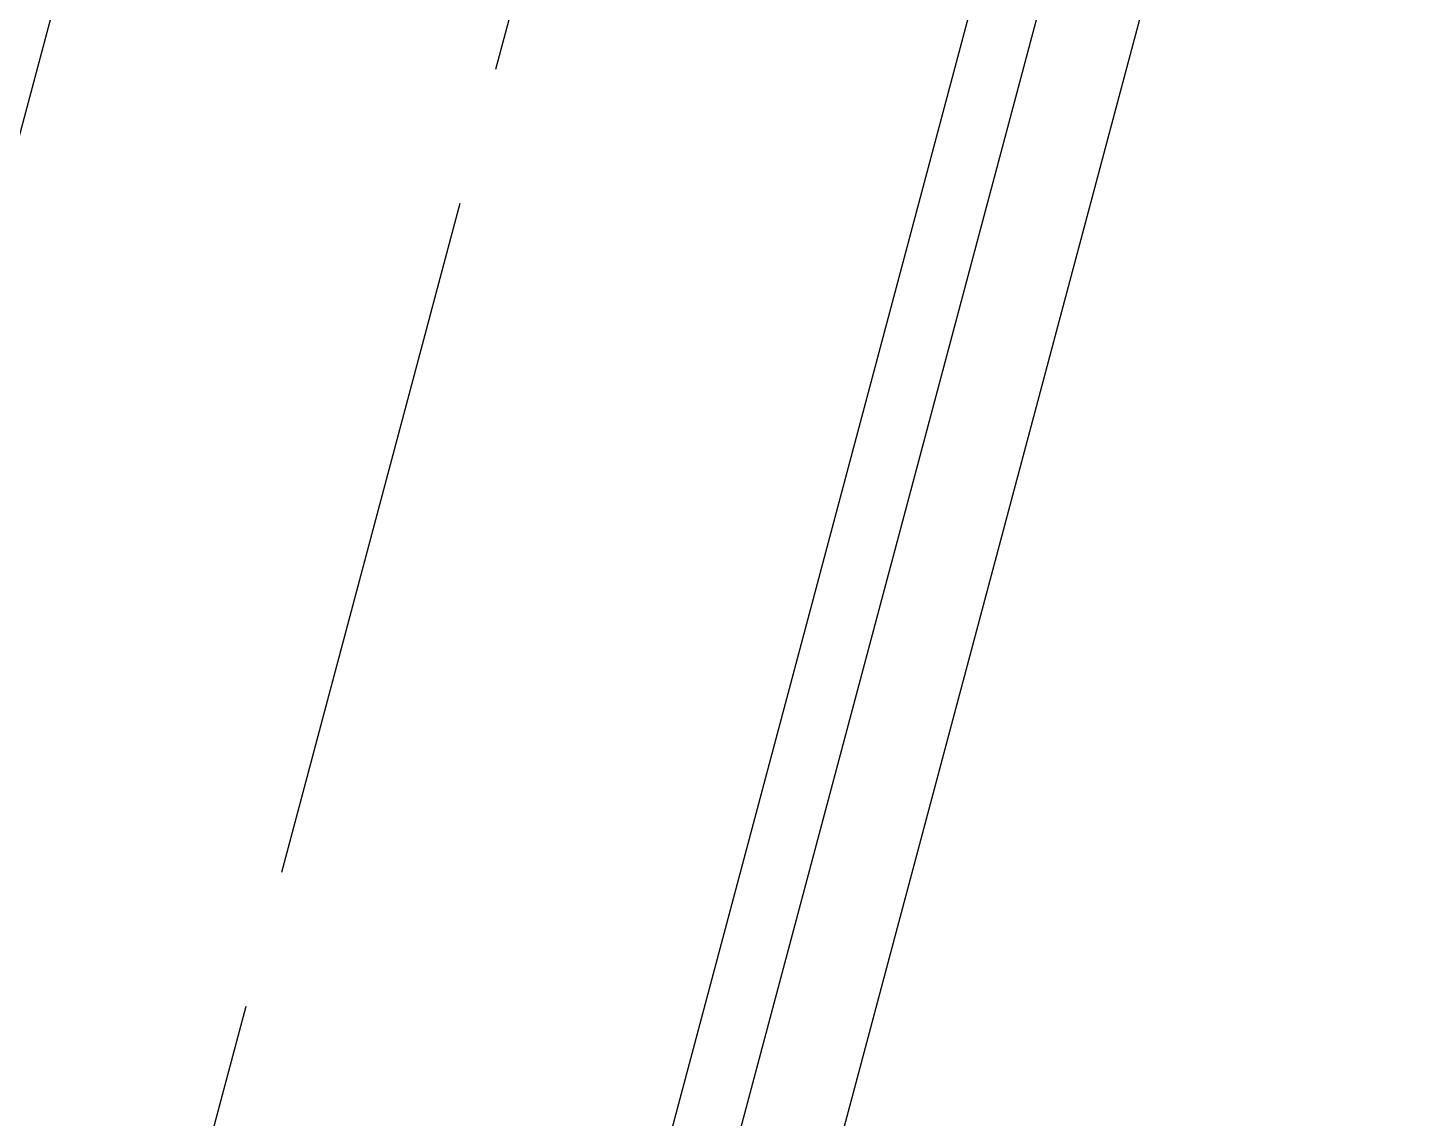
# Model space of a CAD drawing. Header units: metres. Extents: x 689715 to 690980, y 1005284 to 1006835.
# Drawn here: x 690764.12 to 690776.52, y 1005570.24 to 1005580.09 of the extents above; entities that cross this region are included whole.
import ezdxf

# ---------------------------------------------------------------- set-up
doc = ezdxf.new("R2010")
doc.units = ezdxf.units.M
doc.linetypes.add('CENTER', pattern=[2, 1.25, -0.25, 0.25, -0.25])
doc.layers.add('C-CALLE-ACERA', color=8, linetype='Continuous')
doc.layers.add('CALLES-CENTRO', color=2, linetype='CENTER')

msp = doc.modelspace()

# ---------------------------------------------------------------- linework, layer by layer
at = {"layer": 'C-CALLE-ACERA', "linetype": 'Continuous', "ltscale": 5}
for p, q in [((690767.116, 1005590.642), (690759.127, 1005560.689)), ((690774.846, 1005588.581), (690766.857, 1005558.628)), ((690775.425, 1005588.426), (690767.436, 1005558.473))]:
    msp.add_line(p, q, dxfattribs=at)
at = {"layer": 'C-CALLE-ACERA', "linetype": 'Continuous', "ltscale": 5, "flags": 128}
msp.add_lwpolyline([(690768.306, 1005558.241), (690776.295, 1005588.194)], dxfattribs=at)
at = {"layer": 'CALLES-CENTRO', "linetype": 'CENTER', "ltscale": 5, "flags": 128}
msp.add_lwpolyline([(690801.519, 1005704.109), (690787.706, 1005652.319), (690773.893, 1005600.53), (690760.08, 1005548.74), (690746.267, 1005496.951)], dxfattribs=at)

doc.saveas('drawing.dxf')
